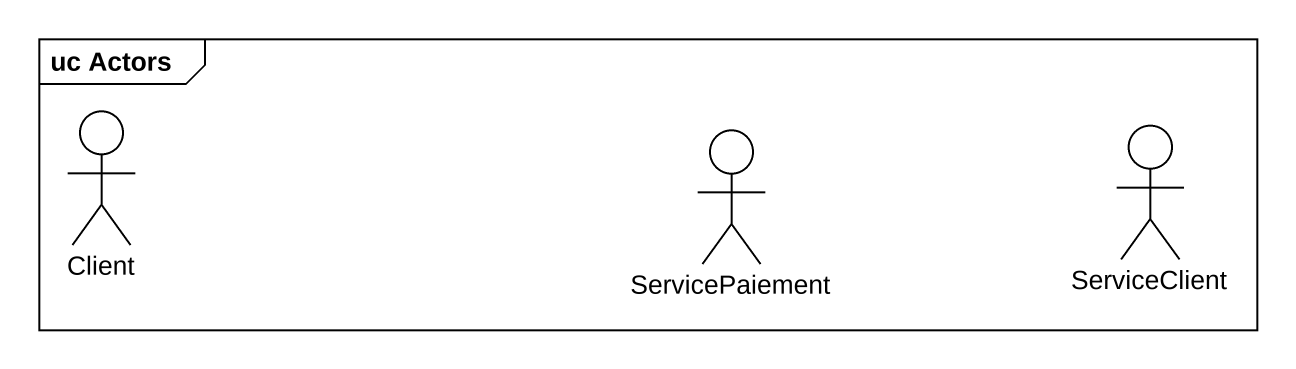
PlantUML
@startuml
mainframe uc Actors
actor Client
actor ServicePaiement
actor ServiceClient
@enduml
